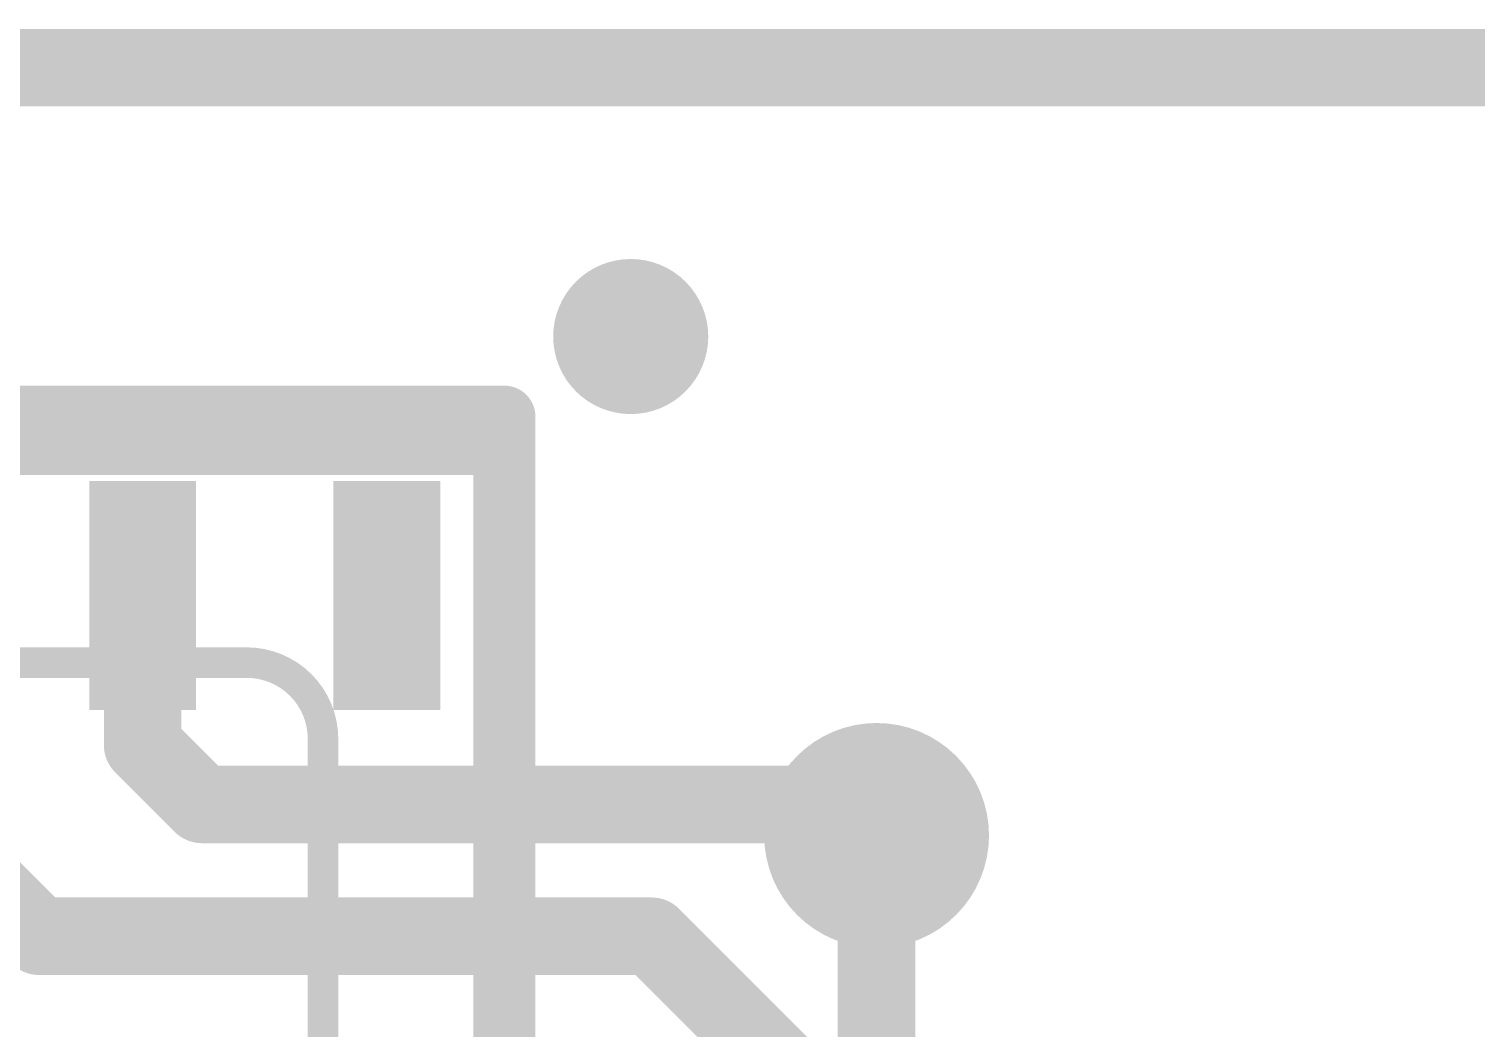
# Model space of a CAD drawing. Extents: x -23 to 84, y -20 to 26.
# Drawn here: x 13.936 to 18.677, y 22.255 to 25.527 of the extents above; entities that cross this region are included whole.
import ezdxf

# ---------------------------------------------------------------- set-up
doc = ezdxf.new("R2010")
doc.units = 0
for name, color, linetype in [('1', 12, 'CONTINUOUS'), ('16', 132, 'CONTINUOUS'), ('18', 110, 'CONTINUOUS'), ('20', 53, 'CONTINUOUS'), ('21', 41, 'CONTINUOUS'), ('51', 53, 'CONTINUOUS')]:
    doc.layers.add(name, color=color, linetype=linetype)

# ---------------------------------------------------------------- blocks, each defined once
blk = doc.blocks.new('RECT')
blk.add_solid([(-0.5, -0.5), (0.5, -0.5), (-0.5, 0.5), (0.5, 0.5)])
blk = doc.blocks.new('ROUNDV')
at = {"const_width": 0.5}
blk.add_lwpolyline([(0, -0.25, 1), (0, 0.25, 1), (0, -0.25)], format="xyb", dxfattribs=at)

msp = doc.modelspace()

# ---------------------------------------------------------------- linework, layer by layer
at = {"layer": '1', "const_width": 0.254}
for points in [[(25.4, 25.4), (0, 25.4)], [(14.3088, 23.1816), (14.3088, 23.6715)], [(14.5034, 22.987), (14.3088, 23.1816)], [(13.5088, 23.0164), (13.97, 22.5552)], [(16.6116, 22.987), (14.5034, 22.987)], [(16.6116, 22.987), (16.7132, 22.8854)], [(13.97, 22.5552), (15.9766, 22.5552)], [(15.9766, 22.5552), (16.7132, 21.8186)]]:
    msp.add_lwpolyline(points, dxfattribs=at)
at = {"layer": '1', "const_width": 0.127}
for points in [[(14.3723, 23.6715, 1), (14.2453, 23.6715)], [(14.3537, 23.2265, 1), (14.2639, 23.1367)], [(14.2453, 23.1816, 1), (14.3723, 23.1816)], [(14.5034, 23.0505, 1), (14.5034, 22.9235)], [(14.4585, 22.9421, 1), (14.5483, 23.0319)], [(16.6565, 23.0319, 1), (16.5667, 22.9421)], [(16.6116, 22.9235, 1), (16.6116, 23.0505)], [(16.6683, 22.8405, 1), (16.7581, 22.9303)], [(13.97, 22.6187, 1), (13.97, 22.4917)], [(13.9251, 22.5103, 1), (14.0149, 22.6001)], [(16.0215, 22.6001, 1), (15.9317, 22.5103)], [(15.9766, 22.4917, 1), (15.9766, 22.6187)]]:
    msp.add_lwpolyline(points, format="xyb", dxfattribs=at)
at = {"layer": '16', "const_width": 0.254}
for points in [[(25.4, 25.4), (0, 25.4)], [(16.7132, 16.3068), (16.7132, 22.8854)]]:
    msp.add_lwpolyline(points, dxfattribs=at)
at = {"layer": '16', "const_width": 0.127}
msp.add_lwpolyline([(16.7767, 22.8854, 1), (16.6497, 22.8854)], format="xyb", dxfattribs=at)
at = {"layer": '20', "const_width": 0.2032}
msp.add_lwpolyline([(0, 25.4), (25.4, 25.4)], dxfattribs=at)
at = {"layer": '21'}
for points, const_width in [([(15.9078, 24.3925, 1), (15.9078, 24.6465, 1), (15.9078, 24.3925)], 0.254), ([(15.5448, 24.257, 1), (15.4432, 24.257)], 0.1016), ([(15.494, 24.2062, 1), (15.494, 24.3078)], 0.1016)]:
    msp.add_lwpolyline(points, format="xyb", dxfattribs=dict(at, const_width=const_width))
at = {"layer": '21', "const_width": 0.2032}
for points in [[(9.906, 24.257), (15.494, 24.257)], [(15.494, 24.257), (15.494, 20.701)]]:
    msp.add_lwpolyline(points, dxfattribs=at)
at = {"layer": '51', "const_width": 0.1}
for points in [[(15.5098, 24.1165), (9.9098, 24.1165)], [(15.5098, 20.8165), (15.5098, 24.1165)], [(12.3998, 23.4515), (14.6498, 23.4515)], [(14.8998, 23.2015), (14.8998, 21.7315)]]:
    msp.add_lwpolyline(points, dxfattribs=at)
at = {"layer": '51'}
for points, const_width in [([(15.5348, 24.1165, 1), (15.4848, 24.1165)], 0.05), ([(15.5098, 24.0915, 1), (15.5098, 24.1415)], 0.05), ([(14.8998, 23.2015, 0.4142), (14.6498, 23.4515)], 0.1), ([(14.6498, 23.4765, 1), (14.6498, 23.4265)], 0.05), ([(14.6498, 23.4265, 1), (14.6498, 23.4765)], 0.05), ([(14.9248, 23.2015, 1), (14.8748, 23.2015)], 0.05), ([(14.8748, 23.2015, 1), (14.9248, 23.2015)], 0.05)]:
    msp.add_lwpolyline(points, format="xyb", dxfattribs=dict(at, const_width=const_width))

# ---------------------------------------------------------------- block references
at = {"layer": '1', "xscale": 0.75, "yscale": 0.35, "rotation": 270}
for p in [(14.3088, 23.6715), (15.1088, 23.6715)]:
    msp.add_blockref('RECT', p, dxfattribs=at)
at = {"layer": '18', "xscale": 0.7366, "yscale": 0.7366}
msp.add_blockref('ROUNDV', (16.7132, 22.8854), dxfattribs=at)
msp.add_blockref('ROUNDV', (16.7132, 22.8854), dxfattribs=at)

doc.saveas('drawing.dxf')
